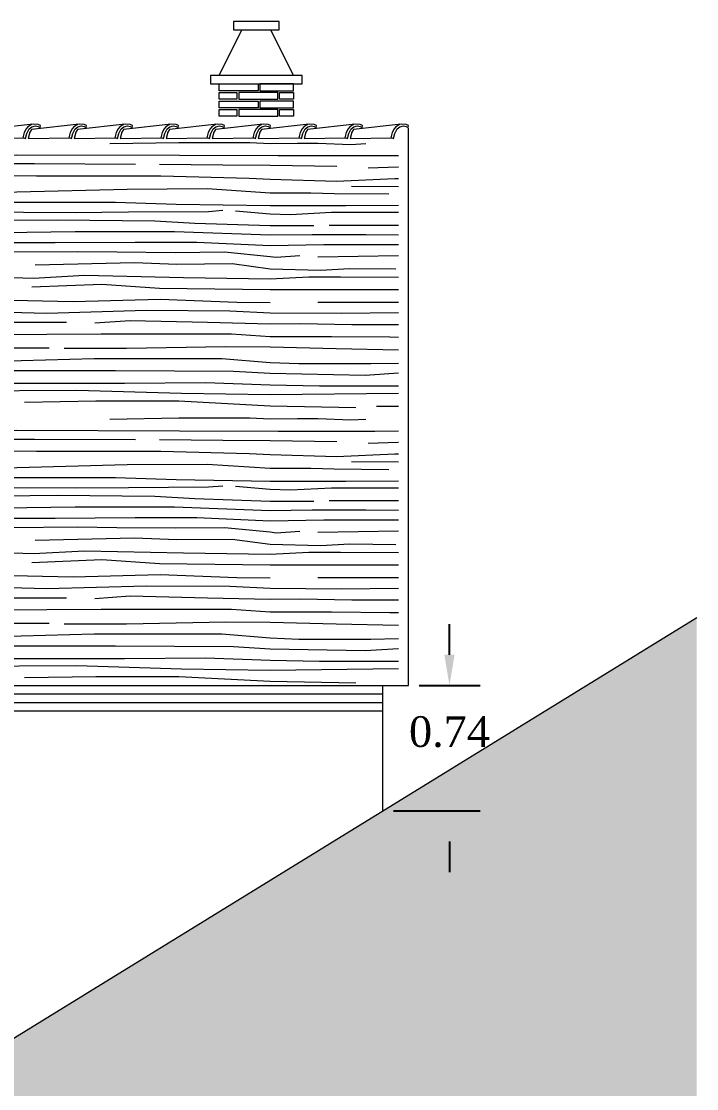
# Model space of a CAD drawing. Header units: millimetres. Extents: x -17502 to -16646, y 1856 to 2034.
# Drawn here: x -17092.2 to -17088.23, y 1871.05 to 1877.32 of the extents above; entities that cross this region are included whole.
import ezdxf

# ---------------------------------------------------------------- set-up
doc = ezdxf.new("R2010")
doc.units = ezdxf.units.MM
doc.layers.get('0').update_dxf_attribs({"lineweight": 9})
doc.layers.get('Defpoints').update_dxf_attribs({"lineweight": 9})
doc.layers.add('blocs', color=7, linetype='Continuous')
doc.layers.add('COUPE', color=7, linetype='Continuous', lineweight=9)
doc.styles.get("Standard").update_dxf_attribs({"font": 'times.ttf'})
doc.dimstyles.get("Standard").update_dxf_attribs({"dimtxt": 0.18, "dimasz": 0.18, "dimexe": 0.18, "dimexo": 0.0625, "dimgap": 0.09, "dimtad": 0, "dimtih": 1, "dimtoh": 1, "dimzin": 0, "dimdsep": 46, "dimtxsty": 'Standard', "dimcen": 0.09, "dimadec": 0, "dimazin": 0, "dimtfac": 1, "dimtofl": 0, "dimtmove": 0, "dimatfit": 3, "dimfxl": 1, "dimtolj": 1, "dimtzin": 0, "dimarcsym": 0})

# ---------------------------------------------------------------- blocks, each defined once
blk = doc.blocks.new('*D561')
at = {"color": 0, "lineweight": -2, "transparency": 16777216}
for p, q in [((-17089.6795, 1873.5974), (-17089.6795, 1873.7774)), ((-17089.8581, 1873.4174), (-17089.4995, 1873.4174)), ((-17090.0081, 1872.6809), (-17089.4995, 1872.6809)), ((-17089.6795, 1872.5009), (-17089.6795, 1872.3209))]:
    blk.add_line(p, q, dxfattribs=at)
at = {"color": 0, "lineweight": 9, "transparency": 16777216}
for points in [[(-17089.7095, 1873.5974), (-17089.6495, 1873.5974), (-17089.6795, 1873.4174)], [(-17089.7095, 1872.5009), (-17089.6495, 1872.5009), (-17089.6795, 1872.6809)]]:
    blk.add_solid(points, dxfattribs=at)
at = {"layer": 'Defpoints', "color": 0, "lineweight": 9, "transparency": 16777216}
for p in [(-17089.9206, 1873.4174), (-17090.0706, 1872.6809), (-17089.6795, 1872.6809)]:
    blk.add_point(p, dxfattribs=at)
at = {"color": 0, "lineweight": 9, "transparency": 16777216, "insert": (-17089.6795, 1873.1442), "char_height": 0.18, "attachment_point": 5}
blk.add_mtext('\\A1;0.74', dxfattribs=at)

msp = doc.modelspace()

# ---------------------------------------------------------------- hatches: boundary and pattern name
at = {"lineweight": 9}
msp.add_hatch(color=254, dxfattribs=at).paths.add_polyline_path([(-17112.3575, 1866.1367), (-17106.4567, 1866.3574), (-17106.4567, 1866.1793), (-17105.8967, 1865.8822), (-17105.8967, 1868.4974), (-17103.1867, 1868.4974), (-17103.1867, 1868.1317), (-17102.5038, 1867.7694), (-17102.5053, 1868.6463), (-17101.8246, 1868.855), (-17098.2304, 1869.0609), (-17096.9425, 1869.1809), (-17096.0958, 1870.0009), (-17094.3281, 1870.0609), (-17090.0706, 1872.6809), (-17088.2261, 1873.816), (-17088.2261, 1865.0204), (-17112.3575, 1865.0204)])

# ---------------------------------------------------------------- linework, layer by layer
for points in [[(-17090.6807, 1877.3196), (-17090.9494, 1877.3196), (-17090.9494, 1877.2696), (-17090.6807, 1877.2696)], [(-17090.5463, 1877.0015), (-17091.0838, 1877.0015), (-17091.0838, 1876.9515), (-17090.5463, 1876.9515)], [(-17091.0338, 1876.9515), (-17090.8038, 1876.9515), (-17090.8038, 1876.9115), (-17091.0338, 1876.9115)], [(-17090.5963, 1876.9515), (-17090.7938, 1876.9515), (-17090.7938, 1876.9115), (-17090.5963, 1876.9115)], [(-17091.0338, 1876.9015), (-17090.9288, 1876.9015), (-17090.9288, 1876.8615), (-17091.0338, 1876.8615)], [(-17090.6888, 1876.9015), (-17090.9188, 1876.9015), (-17090.9188, 1876.8615), (-17090.6888, 1876.8615)], [(-17090.6788, 1876.9015), (-17090.5963, 1876.9015), (-17090.5963, 1876.8615), (-17090.6788, 1876.8615)], [(-17091.0338, 1876.8515), (-17090.8038, 1876.8515), (-17090.8038, 1876.8115), (-17091.0338, 1876.8115)], [(-17090.5963, 1876.8515), (-17090.7938, 1876.8515), (-17090.7938, 1876.8115), (-17090.5963, 1876.8115)], [(-17091.0338, 1876.8015), (-17090.9288, 1876.8015), (-17090.9288, 1876.7615), (-17091.0338, 1876.7615)], [(-17090.6888, 1876.8015), (-17090.9188, 1876.8015), (-17090.9188, 1876.7615), (-17090.6888, 1876.7615)], [(-17090.6788, 1876.8015), (-17090.5963, 1876.8015), (-17090.5963, 1876.7615), (-17090.6788, 1876.7615)]]:
    msp.add_lwpolyline(points, close=True, dxfattribs=at)
for points in [[(-17091.0338, 1877.0015), (-17090.8994, 1877.2696)], [(-17090.5963, 1877.0015), (-17090.7307, 1877.2696)], [(-17090.0706, 1873.4174), (-17089.9206, 1873.4174), (-17089.9206, 1876.6913)], [(-17106.4538, 1868.6874), (-17105.8967, 1868.6874), (-17104.8267, 1868.6474), (-17103.8153, 1868.6474), (-17103.3801, 1868.6509), (-17101.8246, 1868.855), (-17100.7834, 1868.9209), (-17098.2304, 1869.0609), (-17096.9425, 1869.1809), (-17096.0958, 1870.0009), (-17094.3281, 1870.0609), (-17088.2261, 1873.816)], [(-17101.8253, 1873.4174), (-17090.0706, 1873.4174)], [(-17101.576, 1873.3674), (-17090.0706, 1873.3674)], [(-17090.0706, 1872.6809), (-17090.0706, 1873.4174)], [(-17101.605, 1873.3174), (-17090.0706, 1873.3174)], [(-17101.6298, 1873.2674), (-17090.0706, 1873.2674)]]:
    msp.add_lwpolyline(points, dxfattribs=at)
at = {"layer": 'blocs', "lineweight": 9}
for points in [[(-17094.5906, 1876.5369), (-17094.4997, 1876.5389), (-17093.9776, 1876.5519), (-17093.6023, 1876.5552), (-17093.0834, 1876.5487), (-17092.8193, 1876.5258), (-17092.2254, 1876.5356), (-17091.2659, 1876.5324), (-17090.6861, 1876.5308)], [(-17091.6757, 1876.601), (-17091.2713, 1876.6083), (-17090.8524, 1876.6083), (-17090.7346, 1876.6026)], [(-17090.7346, 1876.6026), (-17090.5722, 1876.6039), (-17090.4528, 1876.6039), (-17090.26, 1876.5959), (-17090.1716, 1876.6012)], [(-17090.6861, 1876.5308), (-17090.1182, 1876.5308), (-17089.9783, 1876.5318)], [(-17093.2543, 1876.4768), (-17092.7746, 1876.4834), (-17092.1186, 1876.4834), (-17091.5247, 1876.4801)], [(-17091.3844, 1876.4801), (-17091.0123, 1876.4768), (-17090.7346, 1876.4744)], [(-17090.7346, 1876.4744), (-17090.3408, 1876.4687)], [(-17090.158, 1876.459), (-17089.9818, 1876.4655), (-17089.9783, 1876.4655)], [(-17092.816, 1876.4149), (-17092.1078, 1876.4116), (-17091.3768, 1876.4116), (-17090.8579, 1876.3982), (-17090.7346, 1876.392)], [(-17090.7346, 1876.392), (-17090.344, 1876.3807), (-17090.0014, 1876.397), (-17089.9783, 1876.396)], [(-17093.6558, 1876.3267), (-17093.163, 1876.3234), (-17092.6376, 1876.3038), (-17092.2231, 1876.3169), (-17091.5737, 1876.3332), (-17091.1038, 1876.3365), (-17090.7346, 1876.312)], [(-17090.7346, 1876.312), (-17090.4937, 1876.312), (-17090.3567, 1876.3088), (-17090.0369, 1876.3055)], [(-17090.2555, 1876.3512), (-17089.9783, 1876.3491)], [(-17094.2465, 1876.2548), (-17094.0964, 1876.2482), (-17093.7341, 1876.258), (-17092.9868, 1876.2515), (-17092.295, 1876.258), (-17091.6423, 1876.258), (-17091.2866, 1876.246), (-17090.7346, 1876.2369), (-17090.7346, 1876.2369)], [(-17094.6765, 1876.1949), (-17094.5616, 1876.1895), (-17094.2189, 1876.196), (-17094.0362, 1876.2058), (-17093.5467, 1876.2058), (-17093.4129, 1876.1927), (-17092.9984, 1876.1927), (-17092.4901, 1876.1994), (-17091.8799, 1876.1961), (-17091.5666, 1876.1994), (-17091.0967, 1876.2026), (-17091.0118, 1876.2092)], [(-17090.9368, 1876.2059), (-17090.7346, 1876.1889)], [(-17090.7346, 1876.2369), (-17090.2882, 1876.2369), (-17089.9783, 1876.2386)], [(-17090.7346, 1876.1889), (-17090.6141, 1876.1846), (-17090.3726, 1876.1977), (-17089.9783, 1876.1977)], [(-17094.1718, 1876.1439), (-17093.7834, 1876.1471), (-17093.2939, 1876.1504), (-17092.811, 1876.1602), (-17092.3084, 1876.1504), (-17091.9853, 1876.1536), (-17091.411, 1876.1471), (-17091.176, 1876.1345), (-17090.7346, 1876.1194), (-17090.7346, 1876.1194)], [(-17090.7346, 1876.1194), (-17090.4776, 1876.1194)], [(-17090.3862, 1876.1227), (-17090.099, 1876.1227), (-17089.9783, 1876.1227)], [(-17092.827, 1876.0949), (-17092.3081, 1876.0786), (-17091.8806, 1876.0851), (-17091.2965, 1876.0851), (-17090.7346, 1876.0645), (-17090.7346, 1876.0645)], [(-17090.7346, 1876.0645), (-17090.4875, 1876.0672), (-17090.1709, 1876.0672), (-17089.9783, 1876.0655)], [(-17093.5531, 1876.023), (-17093.0864, 1876.0198), (-17092.7764, 1876.023), (-17092.4024, 1876.0198), (-17091.9977, 1876.0198), (-17091.5278, 1876.023), (-17091.1656, 1876.023), (-17090.7346, 1876.003)], [(-17090.7346, 1876.003), (-17090.4182, 1876.0084), (-17090.1375, 1876.0084), (-17089.9783, 1876.0084)], [(-17094.1959, 1875.9545), (-17093.7912, 1875.9611), (-17093.4322, 1875.9545), (-17092.9623, 1875.9545), (-17092.6458, 1875.9545), (-17092.2679, 1875.9645), (-17091.8665, 1875.9678), (-17091.6348, 1875.9645), (-17091.2922, 1875.9613), (-17091.0017, 1875.9645), (-17090.7346, 1875.9379), (-17090.7346, 1875.9379)], [(-17090.7346, 1875.9379), (-17090.6988, 1875.9334), (-17090.5584, 1875.9432)], [(-17090.454, 1875.9367), (-17089.9783, 1875.9438)], [(-17092.1148, 1875.8894), (-17091.5307, 1875.9024), (-17091.2827, 1875.8927), (-17090.9563, 1875.8959), (-17090.7346, 1875.8662)], [(-17090.7346, 1875.8662), (-17090.4378, 1875.8584), (-17090.2649, 1875.8682), (-17089.994, 1875.865)], [(-17094.7052, 1875.8183), (-17094.2741, 1875.8046), (-17093.8466, 1875.8078), (-17093.5007, 1875.8339), (-17093.1711, 1875.8143), (-17093.0928, 1875.8176), (-17092.6914, 1875.8274), (-17092.5706, 1875.8241), (-17092.1248, 1875.8111), (-17091.8245, 1875.8274), (-17091.2437, 1875.8144), (-17090.7346, 1875.8072)], [(-17090.7346, 1875.8072), (-17090.5061, 1875.8193), (-17090.3201, 1875.8193), (-17089.9783, 1875.8172)], [(-17092.1343, 1875.7589), (-17091.7231, 1875.7752), (-17091.3837, 1875.7523), (-17090.7346, 1875.7442), (-17090.7346, 1875.7442)], [(-17090.7346, 1875.7442), (-17090.2124, 1875.7442), (-17089.9783, 1875.7442)], [(-17093.3614, 1875.6806), (-17092.9274, 1875.6871), (-17092.3432, 1875.6838), (-17091.8929, 1875.674), (-17091.3806, 1875.6871), (-17090.9302, 1875.6703), (-17090.7346, 1875.6682)], [(-17094.7052, 1875.6156), (-17094.624, 1875.6152), (-17093.8081, 1875.6185), (-17093.2085, 1875.6152), (-17092.5657, 1875.6185), (-17092.0468, 1875.6054), (-17091.4626, 1875.6217), (-17090.9699, 1875.6185), (-17090.7346, 1875.6067)], [(-17090.454, 1875.6692), (-17089.9783, 1875.6692)], [(-17093.4763, 1875.5361), (-17093.1672, 1875.5398), (-17092.7277, 1875.551), (-17092.3777, 1875.551), (-17092.1058, 1875.551), (-17091.9308, 1875.551)], [(-17091.7647, 1875.5473), (-17091.5561, 1875.5622), (-17091.1018, 1875.551), (-17090.7346, 1875.5418), (-17090.7346, 1875.5418)], [(-17090.7346, 1875.6067), (-17090.3143, 1875.6039), (-17089.9783, 1875.608)], [(-17090.7346, 1875.5418), (-17090.5565, 1875.544), (-17090.2543, 1875.5381), (-17089.9877, 1875.5381), (-17089.9783, 1875.5381)], [(-17092.8638, 1875.4803), (-17092.3685, 1875.4803), (-17091.7279, 1875.484), (-17090.9607, 1875.484), (-17090.7346, 1875.4685)], [(-17090.7346, 1875.4685), (-17090.3724, 1875.4685), (-17090.0298, 1875.4648), (-17089.9783, 1875.4643)], [(-17094.7052, 1875.3973), (-17094.3121, 1875.402), (-17093.7498, 1875.4057), (-17093.2247, 1875.4095), (-17092.7784, 1875.402), (-17092.3539, 1875.402), (-17092.0336, 1875.402)], [(-17091.9442, 1875.3983), (-17091.5793, 1875.3983), (-17090.9946, 1875.4095), (-17090.7346, 1875.4072)], [(-17090.7346, 1875.4075), (-17090.3466, 1875.3977), (-17089.9783, 1875.3895)], [(-17094.3825, 1875.3313), (-17093.7084, 1875.3313), (-17093.2764, 1875.3276), (-17092.8965, 1875.3388), (-17092.5476, 1875.3239), (-17092.1975, 1875.3276), (-17091.7692, 1875.3388), (-17091.017, 1875.3388), (-17090.7346, 1875.3157)], [(-17090.7346, 1875.3157), (-17090.5659, 1875.3083), (-17090.1413, 1875.3083), (-17089.9783, 1875.312)], [(-17092.6775, 1875.268), (-17092.1748, 1875.268), (-17091.6422, 1875.268), (-17090.9495, 1875.2643), (-17090.7346, 1875.2514)], [(-17090.7346, 1875.2514), (-17090.1751, 1875.2413), (-17089.9783, 1875.2533)], [(-17094.573, 1875.2047), (-17093.9399, 1875.1935), (-17093.4073, 1875.2084), (-17092.7303, 1875.1973), (-17092.3318, 1875.1935), (-17091.5907, 1875.1935), (-17091.114, 1875.1973)], [(-17091.114, 1875.1973), (-17090.7346, 1875.1842)], [(-17090.7346, 1875.1842), (-17090.4436, 1875.178), (-17089.9783, 1875.178)], [(-17094.7052, 1875.145), (-17094.4756, 1875.145), (-17093.7532, 1875.145), (-17092.9785, 1875.145), (-17092.5476, 1875.1488), (-17091.8698, 1875.1525), (-17091.2554, 1875.1339), (-17090.7346, 1875.1264)], [(-17090.7346, 1875.1264), (-17089.9783, 1875.1356)], [(-17092.1788, 1875.0818), (-17091.758, 1875.0892), (-17091.2701, 1875.0892)], [(-17091.2701, 1875.0892), (-17090.7346, 1875.0611)], [(-17090.7346, 1875.0611), (-17090.2306, 1875.0514)], [(-17090.1078, 1875.0588), (-17089.9783, 1875.0588)], [(-17091.6757, 1874.9825), (-17091.2713, 1874.9897), (-17090.8524, 1874.9897), (-17090.7346, 1874.984)], [(-17094.7052, 1874.9158), (-17094.4997, 1874.9204), (-17093.9776, 1874.9334), (-17093.6023, 1874.9367), (-17093.0834, 1874.9301), (-17092.8193, 1874.9073), (-17092.2254, 1874.9171), (-17091.2659, 1874.9138), (-17090.6861, 1874.9123)], [(-17090.7346, 1874.984), (-17090.5722, 1874.9853), (-17090.4528, 1874.9853), (-17090.26, 1874.9774), (-17090.1716, 1874.9827)], [(-17093.2543, 1874.8583), (-17092.7746, 1874.8648), (-17092.1186, 1874.8648), (-17091.5247, 1874.8616)], [(-17091.3844, 1874.8616), (-17091.0123, 1874.8583), (-17090.7346, 1874.8558)], [(-17090.6861, 1874.9123), (-17090.1182, 1874.9123), (-17089.9783, 1874.9133)], [(-17090.7346, 1874.8558), (-17090.3408, 1874.8502)], [(-17090.158, 1874.8404), (-17089.9818, 1874.847), (-17089.9783, 1874.847)], [(-17092.816, 1874.7964), (-17092.1078, 1874.7931), (-17091.3768, 1874.7931), (-17090.8579, 1874.7796), (-17090.7346, 1874.7734)], [(-17090.7346, 1874.7734), (-17090.344, 1874.7621), (-17090.0014, 1874.7784), (-17089.9783, 1874.7775)], [(-17093.6558, 1874.7082), (-17093.163, 1874.7049), (-17092.6376, 1874.6853), (-17092.2231, 1874.6984), (-17091.5737, 1874.7147), (-17091.1038, 1874.7179), (-17090.7346, 1874.6935)], [(-17090.7346, 1874.6935), (-17090.4937, 1874.6935), (-17090.3567, 1874.6902), (-17090.0369, 1874.687)], [(-17090.2555, 1874.7326), (-17089.9783, 1874.7306)], [(-17094.2465, 1874.6362), (-17094.0964, 1874.6297), (-17093.7341, 1874.6395), (-17092.9868, 1874.633), (-17092.295, 1874.6395), (-17091.6423, 1874.6395), (-17091.2866, 1874.6275), (-17090.7346, 1874.6184), (-17090.7346, 1874.6184)], [(-17090.7346, 1874.6184), (-17090.2882, 1874.6184), (-17089.9783, 1874.62)], [(-17094.7052, 1874.5777), (-17094.5616, 1874.5709), (-17094.2189, 1874.5775), (-17094.0362, 1874.5872), (-17093.5467, 1874.5872), (-17093.4129, 1874.5742), (-17092.9984, 1874.5742), (-17092.4901, 1874.5808), (-17091.8799, 1874.5776), (-17091.5666, 1874.5808), (-17091.0967, 1874.5841), (-17091.0118, 1874.5906)], [(-17090.9368, 1874.5874), (-17090.7346, 1874.5703)], [(-17090.7346, 1874.5703), (-17090.6141, 1874.5661), (-17090.3726, 1874.5791), (-17089.9783, 1874.5791)], [(-17094.1718, 1874.5253), (-17093.7834, 1874.5286), (-17093.2939, 1874.5318), (-17092.811, 1874.5416), (-17092.3084, 1874.5318), (-17091.9853, 1874.5351), (-17091.411, 1874.5286), (-17091.176, 1874.516), (-17090.7346, 1874.5009), (-17090.7346, 1874.5009)], [(-17090.7346, 1874.5009), (-17090.4776, 1874.5009)], [(-17090.3862, 1874.5042), (-17090.099, 1874.5042), (-17089.9783, 1874.5042)], [(-17092.827, 1874.4764), (-17092.3081, 1874.4601), (-17091.8806, 1874.4666), (-17091.2965, 1874.4666), (-17090.7346, 1874.446), (-17090.7346, 1874.446)], [(-17090.7346, 1874.446), (-17090.4875, 1874.4487), (-17090.1709, 1874.4487), (-17089.9783, 1874.447)], [(-17093.5531, 1874.4045), (-17093.0864, 1874.4012), (-17092.7764, 1874.4045), (-17092.4024, 1874.4012), (-17091.9977, 1874.4012), (-17091.5278, 1874.4045), (-17091.1656, 1874.4045), (-17090.7346, 1874.3845)], [(-17090.7346, 1874.3845), (-17090.4182, 1874.3899), (-17090.1375, 1874.3899), (-17089.9783, 1874.3899)], [(-17094.1959, 1874.336), (-17093.7912, 1874.3425), (-17093.4322, 1874.336), (-17092.9623, 1874.336), (-17092.6458, 1874.336), (-17092.2679, 1874.346), (-17091.8665, 1874.3492), (-17091.6348, 1874.346), (-17091.2922, 1874.3427), (-17091.0017, 1874.346), (-17090.7346, 1874.3194), (-17090.7346, 1874.3194)], [(-17090.7346, 1874.3194), (-17090.6988, 1874.3149), (-17090.5584, 1874.3247)], [(-17090.454, 1874.3181), (-17089.9783, 1874.3252)], [(-17092.1148, 1874.2709), (-17091.5307, 1874.2839), (-17091.2827, 1874.2741), (-17090.9563, 1874.2774), (-17090.7346, 1874.2477)], [(-17090.7346, 1874.2477), (-17090.4378, 1874.2399), (-17090.2649, 1874.2497), (-17089.994, 1874.2464)], [(-17094.7052, 1874.1998), (-17094.2741, 1874.186), (-17093.8466, 1874.1893), (-17093.5007, 1874.2154), (-17093.1711, 1874.1958), (-17093.0928, 1874.1991), (-17092.6914, 1874.2089), (-17092.5706, 1874.2056), (-17092.1248, 1874.1926), (-17091.8245, 1874.2089), (-17091.2437, 1874.1958), (-17090.7346, 1874.1886)], [(-17090.7346, 1874.1886), (-17090.5061, 1874.2008), (-17090.3201, 1874.2008), (-17089.9783, 1874.1987)], [(-17092.1343, 1874.1403), (-17091.7231, 1874.1566), (-17091.3837, 1874.1338), (-17090.7346, 1874.1257), (-17090.7346, 1874.1257)], [(-17090.7346, 1874.1257), (-17090.2124, 1874.1257), (-17089.9783, 1874.1257)], [(-17093.3614, 1874.062), (-17092.9274, 1874.0686), (-17092.3432, 1874.0653), (-17091.8929, 1874.0555), (-17091.3806, 1874.0686), (-17090.9302, 1874.0518), (-17090.7346, 1874.0497)], [(-17090.454, 1874.0507), (-17089.9783, 1874.0507)], [(-17094.7052, 1873.9971), (-17094.624, 1873.9967), (-17093.8081, 1874), (-17093.2085, 1873.9967), (-17092.5657, 1874), (-17092.0468, 1873.9869), (-17091.4626, 1874.0032), (-17090.9699, 1874), (-17090.7346, 1873.9882)], [(-17090.7346, 1873.9882), (-17090.3143, 1873.9853), (-17089.9783, 1873.9895)], [(-17093.4763, 1873.9176), (-17093.1672, 1873.9213), (-17092.7277, 1873.9325), (-17092.3777, 1873.9325), (-17092.1058, 1873.9325), (-17091.9308, 1873.9325)], [(-17091.7647, 1873.9288), (-17091.5561, 1873.9437), (-17091.1018, 1873.9325), (-17090.7346, 1873.9233), (-17090.7346, 1873.9233)], [(-17090.7346, 1873.9233), (-17090.5565, 1873.9255), (-17090.2543, 1873.9196), (-17089.9877, 1873.9196), (-17089.9783, 1873.9196)], [(-17092.8638, 1873.8618), (-17092.3685, 1873.8618), (-17091.7279, 1873.8655), (-17090.9607, 1873.8655), (-17090.7346, 1873.85)], [(-17096.2419, 1873.7971), (-17095.8539, 1873.7872), (-17095.3512, 1873.7761), (-17094.9303, 1873.7761), (-17094.3121, 1873.7835), (-17093.7498, 1873.7872), (-17093.2247, 1873.7909), (-17092.7784, 1873.7835), (-17092.3539, 1873.7835), (-17092.0336, 1873.7835)], [(-17090.7346, 1873.85), (-17090.3724, 1873.85), (-17090.0298, 1873.8462), (-17089.9783, 1873.8458)], [(-17091.9442, 1873.7798), (-17091.5793, 1873.7798), (-17090.9946, 1873.791), (-17090.7346, 1873.7887)], [(-17090.7346, 1873.789), (-17090.3466, 1873.7791), (-17089.9783, 1873.7709)], [(-17094.3825, 1873.7128), (-17093.7084, 1873.7128), (-17093.2764, 1873.7091), (-17092.8965, 1873.7202), (-17092.5476, 1873.7053), (-17092.1975, 1873.7091), (-17091.7692, 1873.7202), (-17091.017, 1873.7202), (-17090.7346, 1873.6971)], [(-17090.7346, 1873.6971), (-17090.5659, 1873.6898), (-17090.1413, 1873.6898), (-17089.9783, 1873.6935)], [(-17092.6775, 1873.6494), (-17092.1748, 1873.6494), (-17091.6422, 1873.6494), (-17090.9495, 1873.6457), (-17090.7346, 1873.6329)], [(-17090.7346, 1873.6329), (-17090.1751, 1873.6227), (-17089.9783, 1873.6348)], [(-17094.573, 1873.5862), (-17093.9399, 1873.575), (-17093.4073, 1873.5899), (-17092.7303, 1873.5787), (-17092.3318, 1873.575), (-17091.5907, 1873.575), (-17091.114, 1873.5787)], [(-17091.114, 1873.5787), (-17090.7346, 1873.5657)], [(-17090.7346, 1873.5657), (-17090.4436, 1873.5595), (-17089.9783, 1873.5595)], [(-17096.2419, 1873.516), (-17095.3769, 1873.5265), (-17094.4756, 1873.5265), (-17093.7532, 1873.5265), (-17092.9785, 1873.5265), (-17092.5476, 1873.5302), (-17091.8698, 1873.534), (-17091.2554, 1873.5153), (-17090.7346, 1873.5079)], [(-17090.7346, 1873.5079), (-17089.9783, 1873.5171)], [(-17092.1788, 1873.4633), (-17091.758, 1873.4707), (-17091.2701, 1873.4707)], [(-17091.2701, 1873.4707), (-17090.7346, 1873.4426)], [(-17090.7346, 1873.4426), (-17090.2306, 1873.4329)]]:
    msp.add_lwpolyline(points, dxfattribs=at)
at = {"layer": 'COUPE', "color": 7, "linetype": 'Continuous', "lineweight": 9}
for p, q in [((-17092.127, 1876.7159), (-17092.4066, 1876.6848)), ((-17092.1687, 1876.6884), (-17092.1797, 1876.6663)), ((-17092.1588, 1876.7004), (-17092.1687, 1876.6884)), ((-17092.1648, 1876.66), (-17092.15, 1876.6876)), ((-17092.1327, 1876.7159), (-17092.1588, 1876.7004)), ((-17092.15, 1876.6876), (-17092.1346, 1876.7002)), ((-17092.1362, 1876.6848), (-17092.1462, 1876.6688)), ((-17091.8567, 1876.7159), (-17092.1362, 1876.6848)), ((-17092.1346, 1876.7002), (-17092.1131, 1876.7048)), ((-17092.0979, 1876.7134), (-17092.127, 1876.7159)), ((-17092.1131, 1876.7048), (-17092.0976, 1876.7017)), ((-17092.0838, 1876.7077), (-17092.0979, 1876.7134)), ((-17092.0976, 1876.7017), (-17092.0858, 1876.6965)), ((-17092.0858, 1876.6965), (-17092.0838, 1876.7077)), ((-17091.8983, 1876.6884), (-17091.9093, 1876.6663)), ((-17091.8884, 1876.7004), (-17091.8983, 1876.6884)), ((-17091.8945, 1876.66), (-17091.8796, 1876.6876)), ((-17091.8623, 1876.7159), (-17091.8884, 1876.7004)), ((-17091.8796, 1876.6876), (-17091.8642, 1876.7002)), ((-17091.8658, 1876.6848), (-17091.8758, 1876.6688)), ((-17091.5863, 1876.7159), (-17091.8658, 1876.6848)), ((-17091.8642, 1876.7002), (-17091.8427, 1876.7048)), ((-17091.8275, 1876.7134), (-17091.8567, 1876.7159)), ((-17091.8427, 1876.7048), (-17091.8272, 1876.7017)), ((-17091.8134, 1876.7077), (-17091.8275, 1876.7134)), ((-17091.8272, 1876.7017), (-17091.8154, 1876.6965)), ((-17091.8154, 1876.6965), (-17091.8134, 1876.7077)), ((-17091.6279, 1876.6884), (-17091.6389, 1876.6663)), ((-17091.618, 1876.7004), (-17091.6279, 1876.6884)), ((-17091.6241, 1876.66), (-17091.6092, 1876.6876)), ((-17091.5919, 1876.7159), (-17091.618, 1876.7004)), ((-17091.6092, 1876.6876), (-17091.5938, 1876.7002)), ((-17091.5954, 1876.6848), (-17091.6054, 1876.6688)), ((-17091.3159, 1876.7159), (-17091.5954, 1876.6848)), ((-17091.5938, 1876.7002), (-17091.5723, 1876.7048)), ((-17091.5571, 1876.7134), (-17091.5863, 1876.7159)), ((-17091.5723, 1876.7048), (-17091.5568, 1876.7017)), ((-17091.543, 1876.7077), (-17091.5571, 1876.7134)), ((-17091.5568, 1876.7017), (-17091.545, 1876.6965)), ((-17091.545, 1876.6965), (-17091.543, 1876.7077)), ((-17091.3575, 1876.6884), (-17091.3685, 1876.6663)), ((-17091.3476, 1876.7004), (-17091.3575, 1876.6884)), ((-17091.3537, 1876.66), (-17091.3388, 1876.6876)), ((-17091.3215, 1876.7159), (-17091.3476, 1876.7004)), ((-17091.3388, 1876.6876), (-17091.3234, 1876.7002)), ((-17091.325, 1876.6848), (-17091.335, 1876.6688)), ((-17091.325, 1876.6848), (-17091.335, 1876.6688)), ((-17091.0455, 1876.7159), (-17091.325, 1876.6848)), ((-17091.3234, 1876.7002), (-17091.3019, 1876.7048)), ((-17091.2867, 1876.7134), (-17091.3159, 1876.7159)), ((-17091.3019, 1876.7048), (-17091.2864, 1876.7017)), ((-17091.2726, 1876.7077), (-17091.2867, 1876.7134)), ((-17091.2864, 1876.7017), (-17091.2746, 1876.6965)), ((-17091.2746, 1876.6965), (-17091.2726, 1876.7077)), ((-17091.0871, 1876.6884), (-17091.0981, 1876.6663)), ((-17091.0772, 1876.7004), (-17091.0871, 1876.6884)), ((-17091.0833, 1876.66), (-17091.0684, 1876.6876)), ((-17091.0511, 1876.7159), (-17091.0772, 1876.7004)), ((-17091.0684, 1876.6876), (-17091.053, 1876.7002)), ((-17091.0546, 1876.6848), (-17091.0646, 1876.6688)), ((-17090.7751, 1876.7159), (-17091.0546, 1876.6848)), ((-17091.053, 1876.7002), (-17091.0315, 1876.7048)), ((-17091.0163, 1876.7134), (-17091.0455, 1876.7159)), ((-17091.0315, 1876.7048), (-17091.016, 1876.7017)), ((-17091.0022, 1876.7077), (-17091.0163, 1876.7134)), ((-17091.016, 1876.7017), (-17091.0042, 1876.6965)), ((-17091.0042, 1876.6965), (-17091.0022, 1876.7077)), ((-17090.8167, 1876.6884), (-17090.8277, 1876.6663)), ((-17090.8068, 1876.7004), (-17090.8167, 1876.6884)), ((-17090.8129, 1876.66), (-17090.798, 1876.6876)), ((-17090.7807, 1876.7159), (-17090.8068, 1876.7004)), ((-17090.798, 1876.6876), (-17090.7826, 1876.7002)), ((-17090.7842, 1876.6848), (-17090.7942, 1876.6688)), ((-17090.5047, 1876.7159), (-17090.7842, 1876.6848)), ((-17090.7826, 1876.7002), (-17090.7611, 1876.7048)), ((-17090.7459, 1876.7134), (-17090.7751, 1876.7159)), ((-17090.7611, 1876.7048), (-17090.7456, 1876.7017)), ((-17090.7318, 1876.7077), (-17090.7459, 1876.7134)), ((-17090.7456, 1876.7017), (-17090.7338, 1876.6965)), ((-17090.7338, 1876.6965), (-17090.7318, 1876.7077)), ((-17090.5463, 1876.6884), (-17090.5573, 1876.6663)), ((-17090.5364, 1876.7004), (-17090.5463, 1876.6884)), ((-17090.5425, 1876.66), (-17090.5276, 1876.6876)), ((-17090.5103, 1876.7159), (-17090.5364, 1876.7004)), ((-17090.5276, 1876.6876), (-17090.5122, 1876.7002)), ((-17090.5138, 1876.6848), (-17090.5238, 1876.6688)), ((-17090.2343, 1876.7159), (-17090.5138, 1876.6848)), ((-17090.5122, 1876.7002), (-17090.4907, 1876.7048)), ((-17090.4755, 1876.7134), (-17090.5047, 1876.7159)), ((-17090.4907, 1876.7048), (-17090.4752, 1876.7017)), ((-17090.4614, 1876.7077), (-17090.4755, 1876.7134)), ((-17090.4752, 1876.7017), (-17090.4634, 1876.6965)), ((-17090.4634, 1876.6965), (-17090.4614, 1876.7077)), ((-17090.276, 1876.6884), (-17090.2869, 1876.6663)), ((-17090.2661, 1876.7004), (-17090.276, 1876.6884)), ((-17090.2721, 1876.66), (-17090.2572, 1876.6876)), ((-17090.24, 1876.7159), (-17090.2661, 1876.7004)), ((-17090.2572, 1876.6876), (-17090.2418, 1876.7002)), ((-17090.2434, 1876.6848), (-17090.2534, 1876.6688)), ((-17089.9639, 1876.7159), (-17090.2434, 1876.6848)), ((-17090.2418, 1876.7002), (-17090.2203, 1876.7048)), ((-17090.2052, 1876.7134), (-17090.2343, 1876.7159)), ((-17090.2203, 1876.7048), (-17090.2048, 1876.7017)), ((-17090.191, 1876.7077), (-17090.2052, 1876.7134)), ((-17090.2048, 1876.7017), (-17090.193, 1876.6965)), ((-17090.193, 1876.6965), (-17090.191, 1876.7077)), ((-17090.0056, 1876.6884), (-17090.0165, 1876.6663)), ((-17089.9957, 1876.7004), (-17090.0056, 1876.6884)), ((-17090.0017, 1876.66), (-17089.9868, 1876.6876)), ((-17089.9696, 1876.7159), (-17089.9957, 1876.7004)), ((-17089.9868, 1876.6876), (-17089.9714, 1876.7002)), ((-17089.9714, 1876.7002), (-17089.9499, 1876.7048)), ((-17089.9348, 1876.7134), (-17089.9639, 1876.7159)), ((-17089.9499, 1876.7048), (-17089.9344, 1876.7017)), ((-17089.9206, 1876.7077), (-17089.9348, 1876.7134)), ((-17089.9344, 1876.7017), (-17089.9226, 1876.6965)), ((-17089.9226, 1876.6965), (-17089.9206, 1876.7077)), ((-17092.4264, 1876.631), (-17092.1816, 1876.6358)), ((-17092.1797, 1876.6663), (-17092.1873, 1876.6358)), ((-17092.1816, 1876.6358), (-17092.1713, 1876.631)), ((-17092.1713, 1876.631), (-17092.1648, 1876.66)), ((-17092.1462, 1876.6688), (-17092.156, 1876.631)), ((-17092.156, 1876.631), (-17091.9112, 1876.6358)), ((-17091.9093, 1876.6663), (-17091.9169, 1876.6358)), ((-17091.9112, 1876.6358), (-17091.9009, 1876.631)), ((-17091.9009, 1876.631), (-17091.8945, 1876.66)), ((-17091.8758, 1876.6688), (-17091.8857, 1876.631)), ((-17091.8857, 1876.631), (-17091.6408, 1876.6358)), ((-17091.6389, 1876.6663), (-17091.6465, 1876.6358)), ((-17091.6408, 1876.6358), (-17091.6305, 1876.631)), ((-17091.6305, 1876.631), (-17091.6241, 1876.66)), ((-17091.6054, 1876.6688), (-17091.6153, 1876.631)), ((-17091.6153, 1876.631), (-17091.3704, 1876.6358)), ((-17091.3685, 1876.6663), (-17091.3761, 1876.6358)), ((-17091.3704, 1876.6358), (-17091.3601, 1876.631)), ((-17091.3601, 1876.631), (-17091.3537, 1876.66)), ((-17091.335, 1876.6688), (-17091.3449, 1876.631)), ((-17091.335, 1876.6688), (-17091.3449, 1876.631)), ((-17091.3449, 1876.631), (-17091.1, 1876.6358)), ((-17091.0981, 1876.6663), (-17091.1057, 1876.6358)), ((-17091.1, 1876.6358), (-17091.0897, 1876.631)), ((-17091.0897, 1876.631), (-17091.0833, 1876.66)), ((-17091.0646, 1876.6688), (-17091.0745, 1876.631)), ((-17091.0745, 1876.631), (-17090.8296, 1876.6358)), ((-17090.8277, 1876.6663), (-17090.8353, 1876.6358)), ((-17090.8296, 1876.6358), (-17090.8193, 1876.631)), ((-17090.8193, 1876.631), (-17090.8129, 1876.66)), ((-17090.7942, 1876.6688), (-17090.8041, 1876.631)), ((-17090.8041, 1876.631), (-17090.5592, 1876.6358)), ((-17090.5573, 1876.6663), (-17090.5649, 1876.6358)), ((-17090.5592, 1876.6358), (-17090.5489, 1876.631)), ((-17090.5489, 1876.631), (-17090.5425, 1876.66)), ((-17090.5238, 1876.6688), (-17090.5337, 1876.631)), ((-17090.5337, 1876.631), (-17090.2888, 1876.6358)), ((-17090.2869, 1876.6663), (-17090.2945, 1876.6358)), ((-17090.2888, 1876.6358), (-17090.2785, 1876.631)), ((-17090.2785, 1876.631), (-17090.2721, 1876.66)), ((-17090.2534, 1876.6688), (-17090.2633, 1876.631)), ((-17090.2633, 1876.631), (-17090.0184, 1876.6358)), ((-17090.0165, 1876.6663), (-17090.0241, 1876.6358)), ((-17090.0184, 1876.6358), (-17090.0081, 1876.631)), ((-17090.0081, 1876.631), (-17090.0017, 1876.66))]:
    msp.add_line(p, q, dxfattribs=at)

# ---------------------------------------------------------------- dimensions: what is measured, and where the dimension line sits
at = {"lineweight": 9}
dim = msp.add_linear_dim(base=(-17089.6795, 1872.6809), p1=(-17089.9206, 1873.4174), p2=(-17090.0706, 1872.6809), angle=90, dimstyle='Standard', dxfattribs=at)
dim.commit()
dim.dimension.update_dxf_attribs({"geometry": '*D561', "text_midpoint": (-17089.6795, 1873.1442), "dimtype": 160})

doc.saveas('drawing.dxf')
